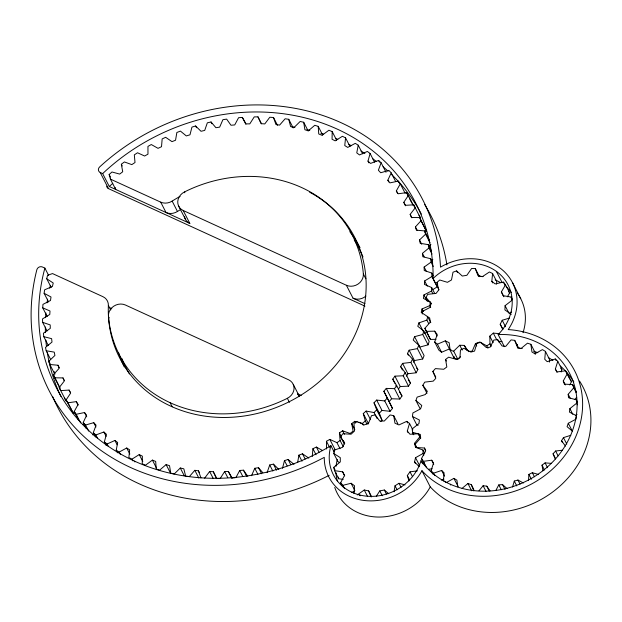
<?xml version="1.0" encoding="UTF-8"?>
<svg xmlns="http://www.w3.org/2000/svg" width="622" height="622" viewBox="0 0 622 622"><rect width="100%" height="100%" fill="white"/><g stroke="black" fill="none" stroke-linecap="round" stroke-linejoin="round"><path stroke-width="0.93" d="M115.225 187.634L115.739 189.469L110.405 179.105L109.138 174.518L111.976 171.991L119.688 174.082L122.721 171.765L121.352 164.262L124.384 161.945L131.817 164.62L135.013 162.513L134.313 154.878L137.516 152.771L144.631 156.021L147.974 154.147L147.95 146.411L151.294 144.537L158.042 148.339L161.518 146.706L162.163 138.931L165.631 137.299L171.975 141.629L175.544 140.245L176.858 132.486L180.434 131.102L186.32 135.93L189.974 134.811L191.949 127.106L195.603 125.978L201.007 131.281L204.708 130.426L207.336 122.829L211.045 121.974L215.92 127.712L219.659 127.129L222.917 119.688L226.649 119.113L230.972 125.24L234.719 124.936L238.584 117.706L242.331 117.41L246.063 123.887L249.795 123.871L254.242 116.889L257.974 116.866L261.1 123.669L264.785 123.926L269.8 117.247L273.486 117.504L275.989 124.571L279.605 125.108L285.14 118.771L288.756 119.307L290.614 126.6L294.144 127.409L300.169 121.461L303.699 122.27L304.897 129.741L308.318 130.822L314.786 125.286L318.207 126.367L318.744 133.963L322.033 135.308L328.906 130.239L332.195 131.584L332.062 139.258L335.188 140.852L342.427 136.272L345.56 137.866L349.999 146.504M422.299 314.001L422.4 311.404L430.012 307.447L431.116 303.233L426.016 297.588L427.656 294.323L436.03 293.436L438.844 289.829L436.893 282.489L439.762 279.993L447.443 282.326L451.486 279.947L453.018 272.195L456.618 270.897L462.286 276.044L466.858 275.305L471.6 268.479L475.309 268.603L479.461 276.689M475.309 268.603L477.976 275.678L482.283 276.704L489.421 271.985L492.601 273.509L491.815 281.284L495.112 283.904L503.416 282.108L505.507 284.767L501.402 291.905L503.12 295.66L511.152 297.091L511.805 300.434L505.08 305.69L504.924 309.935L511.292 314.351M47.179 316.489L42.739 307.851L42.949 304.376L50.499 300.48L51.012 296.997L44.108 293.289L44.621 289.813L52.427 286.462L53.235 283.002L46.736 278.757L47.544 275.305L52.512 273.571L102.933 296.678A11.507 10.131 -27.2 0 1 108.376 305.456L110.708 309.989M345.56 137.866L344.759 145.571L347.721 147.414L355.271 143.355L358.225 145.19L356.764 152.88L359.524 154.948L367.345 151.434L370.106 153.51L367.991 161.121L370.541 163.407L378.58 160.468L381.123 162.754L378.378 170.249L380.695 172.745L388.89 170.389L391.215 172.877L387.84 180.201L389.916 182.884L398.22 181.134L400.296 183.817L396.331 190.923L398.142 193.769L406.508 192.633L408.327 195.487L403.787 202.337L405.334 205.33L413.7 204.817L415.247 207.818L410.162 214.365L411.43 217.49L419.741 217.607L421.008 220.74L415.41 226.929L416.398 230.171L424.601 230.91L425.588 234.152L419.516 239.96L420.2 243.295L428.247 244.648L428.939 247.984L422.431 253.364L422.82 256.762L430.657 258.736L431.046 262.134L424.142 267.056L424.235 270.5L431.808 273.074L431.893 276.518L424.647 280.942L424.437 284.417L431.699 287.566L434.801 293.615M432.819 293.631L431.481 291.042L431.699 287.566M354.027 493.534L354.524 485.766L351.119 483.263L342.854 485.323L340.654 482.742L344.502 475.503L342.636 471.818L334.535 470.66L333.75 467.347L340.296 461.897L340.288 457.66L333.742 453.477L334.519 450.017L342.621 447.288L344.479 443.237L340.615 436.745L342.815 433.736L351.072 434.21L354.478 431.046L353.965 423.372L357.207 421.335M528.506 480.433L528.91 474.392L532.354 472.704L538.45 474.469M312.275 456.486L312.92 448.711L316.388 447.07L322.297 450.406M426.98 393.361L422.82 385.275L424.748 382.126L433.239 381.123L435.789 378.347L432.865 371.388L435.416 368.605L443.758 369.258L446.829 366.98L445.593 359.446L448.656 357.168L456.494 359.43L459.946 357.751L460.459 349.976L463.903 348.297L470.893 352.083L474.563 351.072L476.802 343.406L480.479 342.388L486.311 347.535L490.058 347.231L493.922 340.001L497.662 339.698L502.086 345.98L505.733 346.4L511.066 339.923L514.713 340.351L517.527 347.488L520.925 348.615L527.479 343.173L530.869 344.308L531.958 351.99L534.951 353.778L542.446 349.611L545.44 351.407L544.748 359.291L547.212 361.67L555.314 358.956L557.771 361.328L561.93 369.414L561.122 371.995M549.366 362.121L549.591 359.493L545.44 351.407M496.496 284.184L496.753 281.595L492.601 273.509M418.139 425.324L416.592 424.523L412.433 416.437L412.891 412.961L420.565 408.864L421.778 405.474L415.916 400.514L417.129 397.131L425.394 394.519L427.322 391.37L422.82 385.275M557.771 361.328L555.345 369.079L557.157 371.933L565.522 370.79L567.342 373.643L563.268 380.921L564.372 384.124L572.621 384.606L573.725 387.809L568.189 394.294L568.524 397.707L576.306 399.798L576.641 403.212L569.884 408.623L569.433 412.098L576.415 415.706M576.299 416.569L575.956 419.181L568.283 423.279L567.07 426.669L572.201 430.999M431.481 291.042L423.932 294.937L423.419 298.412L430.323 302.129L431.217 303.855M430.704 307.33L429.81 305.604L430.323 302.129M394.053 491.823L395.024 485.782L398.99 483.286L405.046 484.896M297.72 462.068L298.894 455.172L302.463 453.788L308.807 458.119M117.542 452.816L116.213 450.219L117.667 442.537L114.907 440.469L107.093 443.984L104.333 441.908L106.44 434.296L103.89 432.002L95.858 434.949L93.308 432.663L96.06 425.168L93.743 422.672L85.541 425.028L83.224 422.54L86.598 415.208L84.522 412.534L76.211 414.283L74.135 411.601L78.108 404.494L76.288 401.641L67.922 402.784L66.111 399.93L70.651 393.081L69.104 390.08L60.738 390.593L59.191 387.599L64.276 381.053L63.009 377.919L54.689 377.811L53.422 374.677L59.02 368.488L58.04 365.238L49.83 364.508L48.85 361.258L54.923 355.457L54.238 352.122L46.183 350.761L45.499 347.434L52.007 342.053L51.618 338.648L43.781 336.681L43.392 333.275L50.289 328.362L50.203 324.917L42.63 322.344L42.537 318.899L49.791 314.475L50.001 311L42.739 307.851M415.41 463.546L414.579 461.928L415.527 457.699L423.014 453.516L423.007 450.056L415.519 447.319L414.563 443.276L419.873 436.784L418.349 433.775L409.984 434.234L407.286 431.069L409.509 423.403L406.726 421.358L398.935 424.935L394.962 423.201L393.71 415.675L390.149 414.952L384.279 421.024L379.723 421.024L375.214 414.944L371.49 415.667L368.551 423.193L364.197 424.919L358.762 422.128M429.81 305.604L422.011 308.955L421.203 312.407L427.703 316.66L430.813 322.709M428.667 323.572L426.894 320.112L427.703 316.66M282.481 468.312L284.464 460.607L288.11 459.487L294.004 464.315M412.922 434.039L413.42 432.337M512.544 487.034L514.285 481.07L517.955 480.052L523.397 482.999M432.741 474.042L431.077 470.807L433.511 463.056L431.691 460.21L423.325 461.345L421.506 458.492L425.58 451.214L424.484 448.019L416.227 447.529L415.123 444.326L420.659 437.841L420.332 434.428L412.541 432.337L412.207 428.923L418.964 423.512L419.415 420.037L412.433 416.437M426.894 320.112L418.886 322.896L417.79 326.309L423.846 331.067L429.172 341.439L428.068 344.845L419.92 347.045L414.586 336.681L422.742 334.48L423.846 331.067M451.004 349.681L449.449 348.934L441.558 352.27L438.86 350.132L434.708 342.046L437.204 334.426L434.638 331.161L426.295 331.355L424.888 328.284L430.424 321.947L429.623 317.858L427.174 316.862M267.102 472.588L269.73 464.992L273.431 464.136L278.835 469.431M414.586 336.681L413.202 340.024L418.777 345.264L424.103 355.628L422.719 358.98L414.47 360.573L413.638 362.198M422.719 358.98L417.385 348.608L418.777 345.264M487.951 348.25L486.707 345.824L479.881 341.999L475.48 343.593L472.277 351.041L468.537 351.648L464.276 345.397L459.736 345.249L453.663 351.15L450.141 350.31L449.177 342.722L445.29 340.848L437.398 344.184L434.708 342.046M251.521 475.721L254.779 468.288L258.519 467.705L262.787 472.72M502.708 329.116L500.212 324.264L502.218 320.268L509.48 318.067M408.366 355.193L407.48 353.467L409.136 350.202L417.385 348.608M406.454 376.123L407.9 373.76L416.196 372.772L410.862 362.408L412.526 359.151L407.48 353.467M416.196 372.772L417.852 369.515L412.526 359.151M235.855 477.712L239.719 470.481L243.466 470.178L247.789 476.304M495.788 490.533L498.797 484.903L502.537 484.6L507.07 488.604M569.69 384.964L571.494 381.729L567.342 373.643M507.381 296.818L509.667 292.853L505.507 284.767M402.426 369.997L400.646 366.545L402.574 363.388L410.862 362.408M394.978 383.494L392.754 379.171L394.931 376.154L403.219 375.789L405.14 372.632L400.646 366.545M398.632 388.789L400.265 386.519L408.545 386.153L410.473 383.004L405.14 372.632M562.358 442.382L561.526 440.765L563.454 437.616L570.802 435.299M234.914 477.782L232.107 478.007L228.367 471.523L224.643 471.546L220.188 478.528L216.464 478.543L213.33 471.748L209.645 471.492L204.638 478.17M376.287 496.309L379.785 490.906L384.342 490.019L388.75 493.728M380.695 421.568L382.009 420.215L379.334 413.14L381.978 410.434L390.072 411.305L392.49 408.436L383.86 391.277L386.278 388.4L394.496 388.657L396.673 385.632L392.754 379.171M392.49 408.436L389.185 401.641L391.603 398.772L399.822 399.029L401.999 396.004L396.673 385.632M409.004 480.962L407.324 475.535L410.015 471.849L417.455 470.823M478.971 490.774L483.115 485.735L486.762 486.163L490.074 490.867M382.009 420.215L376.683 409.844L374.009 402.776L376.644 400.063L384.746 400.941L387.164 398.064M574.806 399.503L576.648 397.341M199.335 472.572L198.449 470.846L194.834 470.31L189.298 476.646L186.584 476.242M425.098 232.48L426.342 231.104L419.741 217.607M555.252 459.013L553.059 453.788L555.609 451.012L562.21 450.235M367.073 424.352L365.301 420.9L363.271 413.591L366.117 411.064L374.047 412.557L376.683 409.844M185.675 476.11L183.817 468.817L180.287 468.001L174.269 473.956L170.739 473.148L169.534 465.676L166.113 464.595L159.644 470.123L156.231 469.042L155.694 461.446L152.406 460.109L145.532 465.178L142.244 463.833L142.376 456.159L139.242 454.565L132.004 459.145L128.878 457.551L129.671 449.846L126.717 448.003L119.167 452.062L116.213 450.219M450.141 350.31L454.301 358.396L457.815 359.236L460.521 356.616M428.892 246.46L430.914 244.524M343.227 446.588L340.117 440.539L339.418 432.896L342.621 430.797L350.054 433.472L353.086 431.155L351.718 423.652L354.75 421.327L362.455 423.419L365.301 420.9M491.256 346.306L490.012 343.88L489.794 336.168L493.3 333.112L499.684 333.687M462.099 488.356L467.923 483.519L471.321 484.655L473.816 489.506M431.373 260.742L432.819 259.545M575.544 415.512L577.045 414.306M509.239 313.776L511.478 312.026M542.952 470.807L542.019 465.163L545.09 462.885L551.582 463.382M357.269 494.949L364.251 490.012L368.613 490.898L371.109 495.75M326.488 448.998L326.457 441.27L329.808 439.396L336.922 442.646L340.117 440.539M432.391 289.836L437.227 286.89L431.893 276.518M486.707 345.824L490.012 343.88M333.462 450.701L335.134 449.76L329.808 439.396M423.007 463.926L424.671 462.993M457.839 486.87L456.89 480.145L453.897 478.357L446.402 482.524L443.408 480.728L444.1 472.844L441.643 470.473L433.534 473.179L431.077 470.807M424.22 333.268L426.886 332.335M441.293 480.06L443.991 479.158M92.694 434.871L94.513 434.35M351.601 492.266L354.353 491.574M82.462 424.453L84.312 424.064M66.111 399.93L73.256 413.148L75.114 412.891M428.41 469.307L432.127 468.801M426.295 331.355L430.447 339.441L436.014 339.309M498.37 341.276L502.016 341.61M334.535 470.66L338.687 478.746L343.196 479.391M48.625 275.39L44.885 268.113L42.42 266.986A3.833 3.374 -27.2 0 0 36.861 269.676A209.785 184.711 -27.2 0 0 106.937 454.488A209.785 184.711 -27.2 0 0 324.264 457.349A53.111 46.767 -27.2 0 0 363.442 500.383A53.111 46.767 -27.2 0 0 421.949 470.722A92.04 81.039 -27.2 0 0 569.822 448.143A92.04 81.039 -27.2 0 0 508.205 329.574A53.111 46.767 -27.2 0 0 503.626 271.005A53.111 46.767 -27.2 0 0 440.493 267.165A209.785 184.711 -27.2 0 0 315.517 113.181A209.785 184.711 -27.2 0 0 99.629 166.96A3.833 3.374 -27.2 0 0 100.189 172.457L102.661 173.585L109.309 186.522L189.834 223.422L183.187 210.485A11.507 10.131 -27.2 0 1 177.752 201.45A11.507 10.131 -27.2 0 1 184.439 191.965A130.939 115.288 -27.2 0 1 363.357 273.944L365.853 278.796M183.187 210.485L346.376 285.265A11.507 10.131 -27.2 0 0 358.062 284.067A11.507 10.131 -27.2 0 0 363.357 273.944M110.405 179.105L160.701 202.15A11.507 10.131 -27.2 0 0 172.146 201.108A132.074 116.291 -27.2 0 1 180.085 196.396M346.376 285.265L353.032 298.195L364.99 303.676M106.704 186.157A3.833 3.374 -27.2 0 0 108.5 188.629L364.943 306.133M110.024 307.851L111.789 308.66M297.821 393.905L301.235 395.468M339.534 462.605L337.894 461.555L333.742 453.477M560.702 368.224L561.93 369.414M414.579 461.928L419.236 466.702M416.592 368.092L417.852 369.515M508.617 291.524L509.667 292.853M561.526 440.765L565.46 446.098M408.226 379.956L410.473 383.004M570.133 379.591L571.494 381.729M412.293 203.713L413.653 205.851L408.327 195.487M399.549 391.961L401.999 396.004M500.212 324.264L502.91 329.24M178.553 205.936L185.667 219.753M419.026 215.189L420.573 218.19L413.7 204.817M64.517 397.963L66.064 400.965L59.191 387.599M565.522 370.79L569.682 378.876M572.621 384.606L576.361 391.883M573.725 387.809L576.213 392.661M555.314 358.956L556.146 360.573M576.306 399.798L577.558 402.224M576.641 403.212L577.473 404.829M563.268 380.921L565.351 384.964M512.442 282.536L520.746 298.708M555.345 369.079L557.001 372.314M568.189 394.294L570.265 398.337M569.884 408.623L572.792 414.283M511.152 297.091L512.396 299.516M503.416 282.108L505.08 285.335M496.356 271.347L502.172 282.668M530.869 344.308L535.029 352.394L535.301 354.315M501.402 291.905L503.898 296.756M568.283 423.279L572.442 431.365M505.08 305.69L508.819 312.967M491.815 281.284L492.647 282.901M514.713 340.351L518.453 347.628M563.454 437.616L566.782 444.085M502.218 320.268L505.538 326.737M102.661 173.585A202.01 177.869 -27.2 0 1 316.435 121.103A202.01 177.869 -27.2 0 1 433.091 278.485A47.987 42.249 -27.2 0 1 499.077 273.493A47.987 42.249 -27.2 0 1 498.144 334.55L504.372 346.679M555.609 451.012L558.097 455.864M497.662 339.698L498.914 342.123M493.3 333.112L496.628 339.581M553.059 453.788L555.547 458.639M456.618 270.897L457.45 272.514M489.794 336.168L493.122 342.636M406.508 192.633L408.732 196.956M409.618 198.682L411.834 203.005M421.008 220.74L426.342 231.104M545.09 462.885L547.578 467.736M424.601 230.91L429.491 240.411M400.296 183.817L405.179 193.318M398.22 181.134L399.114 182.86M425.588 234.152L430.027 242.798M542.019 465.163L544.514 470.014M428.247 244.648L431.357 250.697M391.215 172.877L395.654 181.515M428.939 247.984L432.041 254.033M410.162 214.365L411.935 217.817M403.787 202.337L405.56 205.789M475.48 343.593L476.724 346.019M415.41 226.929L417.191 230.389M396.331 190.923L397.66 193.512M430.657 258.736L432.43 262.189M381.123 162.754L386.005 172.255M431.046 262.134L433.262 266.457M378.58 160.468L379.467 162.194M419.516 239.96L421.732 244.275M387.84 180.201L388.727 181.935M422.431 253.364L424.204 256.816M436.893 282.489L437.725 284.106M431.808 273.074L433.137 275.663M370.106 153.51L374.545 162.148M433.091 278.485L438.914 289.805M532.354 472.704L534.43 476.747M424.142 267.056L426.365 271.371M464.276 345.397L466.772 350.248M367.991 161.121L368.885 162.847M528.91 474.392L531.398 479.243M358.225 145.19L362.665 153.828M459.736 345.249L462.232 350.1M424.647 280.942L427.314 286.128M426.016 297.588L428.099 301.631M453.663 351.15L457.815 359.236M423.932 294.937L427.042 300.986M517.955 480.052L520.039 484.095M445.29 340.848L449.449 348.934M514.285 481.07L516.781 485.922M332.195 131.584L336.634 140.222M434.638 331.161L437.134 336.012M422.011 308.955L423.341 311.544M445.593 359.446L446.425 361.063M437.398 344.184L441.558 352.27M424.888 328.284L430.447 339.441M502.537 484.6L505.033 489.452M318.207 126.367L322.647 135.013M418.886 322.896L423.325 331.534M422.742 334.48L428.068 344.845M498.797 484.903L501.285 489.755M432.865 371.388L435.773 377.049M303.699 122.27L308.139 130.908M486.762 486.163L489.257 491.015M483.115 485.735L486.023 491.396M409.136 350.202L414.47 360.573M288.756 119.307L293.195 127.945M467.923 483.519L471.663 490.797M402.574 363.388L407.9 373.76M273.486 117.504L277.482 125.279M403.219 375.789L408.545 386.153M415.916 400.514L420.068 408.6M453.897 478.357L458.056 486.443M394.931 376.154L400.265 386.519M450.289 484.235L450.709 485.043M441.643 470.473L444.551 476.133M257.974 116.866L261.528 123.778M395.864 385.22L396.75 386.946M418.349 433.775L420.425 437.818M419.873 436.784L420.705 438.401M431.691 460.21L433.767 464.253M394.496 388.657L399.822 399.029M424.484 448.019L425.728 450.445M409.509 423.403L412.837 429.872M423.007 450.056L424.671 453.29M412.541 432.337L413.786 434.762M433.534 473.179L434.778 475.605M406.726 421.358L407.558 422.976M423.014 453.516L423.846 455.133M414.563 443.276L416.375 446.752M386.278 388.4L391.603 398.772M423.325 461.345L426.653 467.814M421.506 458.492L425.666 466.578M407.286 431.069L408.118 432.687M44.885 268.113A202.01 177.869 -27.2 0 0 115.016 450.686A202.01 177.869 -27.2 0 0 330.912 445.686A47.987 42.249 -27.2 0 0 363.256 495.734A47.987 42.249 -27.2 0 0 421.032 460.723L422.284 463.149M383.86 391.277L389.185 401.641M242.331 117.41L245.877 124.314M415.527 457.699L419.679 465.785M393.71 415.675L397.87 423.761M421.949 470.722L430.261 486.894A92.04 81.039 -27.2 0 0 550.758 493.409A92.04 81.039 -27.2 0 0 579.548 381.045M384.746 400.941L390.072 411.305M376.644 400.063L381.978 410.434M410.015 471.849L412.51 476.701M374.009 402.776L379.334 413.14M407.324 475.535L409.408 479.578M374.047 412.557L377.15 418.598M366.117 411.064L370.557 419.702M363.271 413.591L368.597 423.955M398.99 483.286L401.066 487.329M211.045 121.974L211.931 123.708M395.024 485.782L397.1 489.825M362.455 423.419L363.341 425.153M354.75 421.327L355.636 423.061M351.718 423.652L354.828 429.701M384.342 490.019L386.417 494.062M195.603 125.978L196.49 127.712M379.785 490.906L382.281 495.757M342.621 430.797L344.394 434.249M339.418 432.896L341.198 436.356M343.414 440.671L344.751 443.268M340.615 436.745L344.355 444.022M364.251 490.012L367.579 496.48M336.922 442.646L340.032 448.695M359.679 494.988L360.099 495.796M351.119 483.263L354.859 490.54M330.912 445.686L334.239 452.147M342.636 471.818L344.72 475.861M326.457 441.27L329.567 447.319M333.75 467.347L335.001 469.773M342.854 485.323L344.518 488.558M340.654 482.742L342.73 486.785M316.388 447.07L319.055 452.256M184.439 191.965L184.858 192.773M287.356 398.305A11.507 10.131 -27.2 0 0 294.043 388.82A11.507 10.131 -27.2 0 0 288.608 379.793L125.419 305.013A11.507 10.131 -27.2 0 0 113.733 306.203A11.507 10.131 -27.2 0 0 108.438 316.326A130.939 115.288 -27.2 0 0 287.356 398.305L289.432 402.348M312.92 448.711L316.03 454.76M302.463 453.788L305.13 458.966M172.146 201.108L177.472 211.48A132.074 116.291 -27.2 0 1 180.613 209.536M298.894 455.172L301.997 461.213M160.701 202.15L166.027 212.514A11.507 10.131 -27.2 0 0 177.472 211.48M288.11 459.487L290.777 464.673M284.464 460.607L287.123 465.792M121.352 164.262L122.239 165.988M273.431 464.136L276.541 470.185M269.73 464.992L272.833 471.041M109.138 174.518L110.467 177.107M258.519 467.705L261.621 473.754M254.779 468.288L257.889 474.337M100.189 172.457L108.5 188.629M243.466 470.178L246.569 476.227M239.719 470.481L242.829 476.522M228.367 471.523L231.92 478.435M224.643 471.546L227.753 477.595M213.33 471.748L216.884 478.66M209.645 471.492L213.198 478.404M170.101 402.698L172.177 406.741M194.834 470.31L198.83 478.085M108.85 317.134L109.27 317.943M180.287 468.001L184.283 475.776M166.113 464.595L170.56 473.233M152.406 460.109L156.402 467.884M139.242 454.565L142.796 461.477M46.736 278.757L51.175 287.395M134.461 461.112L134.881 461.921M126.717 448.003L129.827 454.052M132.004 459.145L132.898 460.871M44.108 293.289L48.547 301.927M114.907 440.469L117.13 444.784M119.167 452.062L120.497 454.659M103.89 432.002L106.113 436.325M107.093 443.984L108.422 446.573M104.333 441.908L106.105 445.368M42.63 322.344L47.07 330.982M93.743 422.672L95.959 426.995M84.522 412.534L86.738 416.849M95.858 434.949L97.638 438.409M93.308 432.663L95.531 436.978M43.781 336.681L48.221 345.319M58.04 365.238L59.37 367.835M76.288 401.641L78.069 405.101M63.009 377.919L64.338 380.516M69.104 390.08L70.434 392.676M85.541 425.028L88.651 431.077M83.224 422.54L86.334 428.581M46.183 350.761L50.623 359.407M76.211 414.283L80.65 422.921M48.85 361.258L50.18 363.854M49.83 364.508L54.713 374.009M74.135 411.601L78.574 420.239M67.922 402.784L73.256 413.148M53.422 374.677L60.023 388.175L54.689 377.811M293.242 384.342L299.423 396.401A11.507 10.131 -27.2 0 0 297.604 394.231M368.613 490.898L371.194 496.986M471.321 484.655L473.785 490.898M198.449 470.846L200.953 477.914M54.176 371.629L54.915 374.063M338.298 477.09L338.687 478.746M454.06 356.499L454.301 358.396M365.915 296.095A11.507 10.131 -27.2 0 1 353.032 298.195M424.632 204.482A209.785 184.711 -27.2 0 1 446.923 264.972M329.193 475.309A209.785 184.711 -27.2 0 1 52.637 396.572M430.261 486.894A53.111 46.767 -27.2 0 1 379.381 517.053A53.111 46.767 -27.2 0 1 334.76 487.423M517.162 292.978A53.111 46.767 -27.2 0 1 523.009 332.684M517.38 344.44A53.111 46.767 -27.2 0 1 516.96 345.093M337.513 481.49A47.987 42.249 -27.2 0 1 335.95 472.697M336.074 466.282A47.987 42.249 -27.2 0 1 337.303 459.557M60.925 396.486A202.01 177.869 -27.2 0 1 47.264 352.207M46.494 346.641A202.01 177.869 -27.2 0 1 45.849 340.11M45.429 332.646A202.01 177.869 -27.2 0 1 45.336 327.017M45.593 317.679A202.01 177.869 -27.2 0 1 45.911 313.006M47.047 302.836A202.01 177.869 -27.2 0 1 47.614 299.143M49.744 288.243A202.01 177.869 -27.2 0 1 50.382 285.545M109.309 186.522A202.01 177.869 -27.2 0 1 112.73 183.366M292.146 126.981A202.01 177.869 -27.2 0 1 294.929 127.401M306.965 129.695A202.01 177.869 -27.2 0 1 309.795 130.348M320.89 133.357A202.01 177.869 -27.2 0 1 323.572 134.196M336.012 138.675A202.01 177.869 -27.2 0 1 337.8 139.406M348.895 144.444A202.01 177.869 -27.2 0 1 351.321 145.672M360.947 151.014A202.01 177.869 -27.2 0 1 364.889 153.44M372.625 158.657A202.01 177.869 -27.2 0 1 376.442 161.471M383.105 166.797A202.01 177.869 -27.2 0 1 388.144 171.221M391.635 174.518A202.01 177.869 -27.2 0 1 421.382 214.123M189.834 223.422A11.507 10.131 -27.2 0 1 184.485 216.448M517.418 347.916A86.404 76.078 -27.2 0 1 522.255 348.561M533.629 351.267A86.404 76.078 -27.2 0 1 537.859 352.721M548.254 357.557A86.404 76.078 -27.2 0 1 552.935 360.41M560.298 366A86.404 76.078 -27.2 0 1 573.849 381.986M498.144 334.55A86.404 76.078 -27.2 0 1 565.103 445.982A86.404 76.078 -27.2 0 1 421.032 460.723M478.683 276.23A47.987 42.249 -27.2 0 1 483.084 276.596M495.112 279.846A47.987 42.249 -27.2 0 1 499.933 282.279M506.036 286.695A47.987 42.249 -27.2 0 1 511.478 292.604M354.252 239.952A130.939 115.288 -27.2 0 1 362.999 257.003M129.446 373.946A130.939 115.288 -27.2 0 1 121.764 358.334M309.655 192.221A132.074 116.291 -27.2 0 1 295.357 398.461A132.074 116.291 -27.2 0 1 108.376 305.456M124.33 366.964A132.074 116.291 -27.2 0 1 118.569 352.69M349.859 231.749A132.074 116.291 -27.2 0 1 360.052 247.766M110.56 308.512A11.507 10.131 -27.2 0 1 111.066 308.986"/></g></svg>
